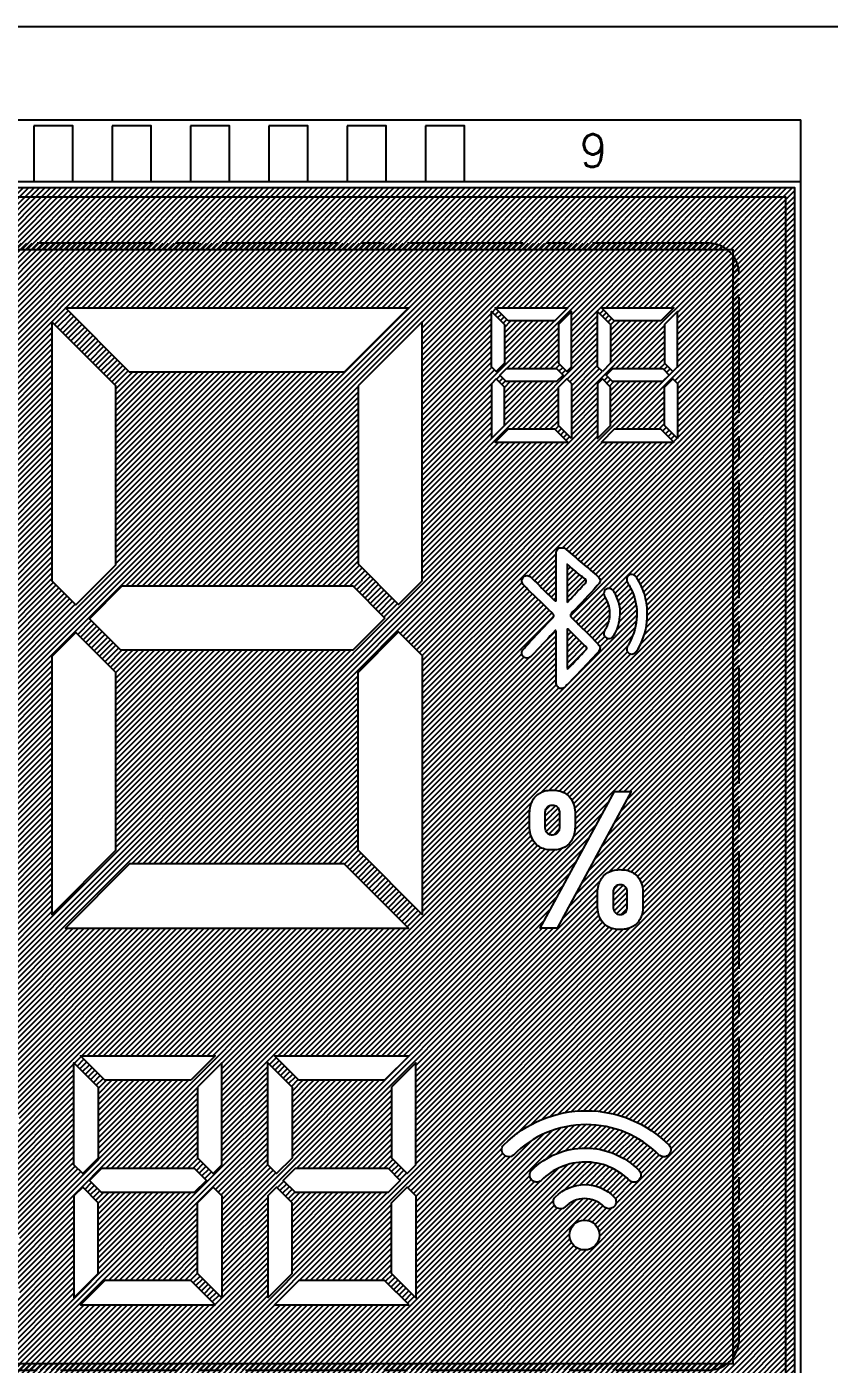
# Model space of a CAD drawing. Header units: millimetres. Extents: x -121 to 714, y -296 to 116.
# Drawn here: x 517.5 to 595.6, y -231.4 to -101.4 of the extents above; entities that cross this region are included whole.
import ezdxf
from ezdxf.enums import TextEntityAlignment as Align

# ---------------------------------------------------------------- set-up
doc = ezdxf.new("R2010")
doc.units = ezdxf.units.MM
doc.header["$LTSCALE"] = 3
doc.header["$MEASUREMENT"] = 0
doc.linetypes.add('CENTER', pattern=[2, 1.25, -0.25, 0.25, -0.25])
for name, color, linetype in [('POL', 1, 'Continuous'), ('PRINT', 6, 'Continuous'), ('VA', 5, 'Continuous')]:
    doc.layers.add(name, color=color, linetype=linetype)
doc.styles.add('ROMANS', font='ROMANS.shx')

msp = doc.modelspace()

# ---------------------------------------------------------------- hatches: boundary and pattern name
h = msp.add_hatch()
h.set_pattern_fill('ANSI31', color=256, scale=3, style=0)
h.set_pattern_definition([(44.99999999999999, (-1484.674264438016, 259.6914309375898), (-0.2651650429449553, 0.2651650429449554), [])])
edge = h.paths.add_edge_path(flags=0)
edge.add_arc((507.2662197458744, -97.67566629942667), 86.65745608517312, 316.455403534581, 317.8081971069898)
edge.add_arc((572.411342508713, -156.7264854519494), 1.268003494807548, 128.7133443138416, 137.881525717047, ccw=False)
edge.add_line((571.6183021795332, -155.7370816420021), (571.6986501433809, -155.6690570603132))
edge.add_line((571.698650143381, -155.6690570603132), (571.7379765026244, -155.6347518416125))
edge.add_line((571.7379765026244, -155.6347518416125), (571.7757871404322, -155.5999993633903))
edge.add_arc((571.3550469627835, -155.1308416738082), 0.6301834929462138, 311.8857250884219, 331.3475936102355)
edge.add_arc((571.6560780494278, -155.3044771124389), 0.2828719628844414, 332.9743015112558, 364.3136546941952)
edge.add_arc((571.6073757759013, -155.3216209913421), 0.3329967907791991, 6.625424226191722, 49.18432556471929)
edge.add_arc((571.0582988941969, -155.8850554072335), 1.119303725996891, 46.76370805973933, 58.40013251268256)
edge.add_arc((572.6520863782521, -153.2329612876021), 1.974940728427226, 230.3561939409418, 239.3337910848556, ccw=False)
edge.add_arc((526.630534976101, -207.1066214693067), 68.87974873875541, 49.46969666898811, 50.89191485204012)
edge.add_line((570.078868703356, -153.658870509709), (570.078868703356, -157.3756313421126))
edge = h.paths.add_edge_path(flags=16)
edge.add_arc((571.4414470119107, -158.5013090779323), 5.420274384007197, -5.419601573217278, 20.419753196357817, ccw=False)
edge.add_arc((570.9995544070757, -158.4499236657105), 5.865052460760615, 328.4963387614289, 354.4883798099919, ccw=False)
edge.add_arc((576.683982117519, -161.9606858245324), 0.8164093805862681, 146.8900841645882, 174.4058001021565)
edge.add_arc((576.3210501687463, -161.9201815641771), 0.4512844858829212, 175.031982178442, 242.0552884534121)
edge.add_arc((576.3549708810824, -161.9281864056564), 0.4613426380752055, 237.864144255427, 302.1073039453501)
edge.add_arc((576.119647727535, -161.5661939020019), 0.8930725881402511, 302.5519123596015, 330.1610931442196)
edge.add_arc((570.7531432477108, -158.244073470216), 7.204198219361388, 328.4785703781128, 333.9984318721046)
edge.add_arc((571.5718883876375, -158.6213238012266), 6.302971160817538, 333.81782076892, 361.1456707921137)
edge.add_arc((571.9307238880883, -158.3724122126794), 5.944146052009452, 358.8153998382796, 375.4591115102579)
edge.add_arc((571.3958408369963, -158.4737968535914), 6.486856760126145, 15.0629066352722, 33.16197744714158)
edge.add_arc((576.2335560290942, -155.3057723089389), 0.7041618151391373, 32.69228082842576, 49.66713852509118)
edge.add_arc((576.3500771256206, -155.1390788451063), 0.502038358379376, 47.49081840803452, 121.174074031354)
edge.add_arc((576.338442904223, -155.108966888546), 0.4702860097612478, 121.860359963687, 186.5595332372828)
edge.add_arc((576.6340906312848, -155.093008210767), 0.7660310002351489, 185.2191280128966, 206.632905861234)
edge.add_arc((662.5399417215983, -107.952241318141), 98.75564740498265, 208.7392803282289, 209.0958455154372)
edge.add_arc((570.6335994949904, -158.7756021710778), 6.27310672925225, 20.193266942628213, 26.522515885862674, ccw=False)
edge = h.paths.add_edge_path(flags=16)
edge.add_arc((571.2121179193982, -158.4318110223606), 3.000116886839657, 333.38412043513256, 358.6883498746567, ccw=False)
edge.add_arc((569.7532104549402, -157.7830258778978), 4.595673159832669, 330.43585039578045, 334.301345500584, ccw=False)
edge.add_arc((574.3700679909384, -160.4242344582707), 0.7235132375716344, 148.9004422421943, 176.0764503598967)
edge.add_arc((574.113655984585, -160.3985883348331), 0.4660167313744234, 177.065115302486, 244.5244837752997)
edge.add_arc((574.1433315528254, -160.4025466511586), 0.4760609261743463, 241.0932188874994, 313.3760819499989)
edge.add_arc((573.892484132693, -160.0870308943971), 0.8783475077854519, 311.1341675516132, 329.7577881184112)
edge.add_arc((571.3226967236542, -158.5203182676194), 3.887932862629419, 328.8853492423578, 353.4673069109464)
edge.add_arc((568.9385475314893, -158.2024319831812), 6.292925864687064, 353.0614363159501, 360.3370137798943)
edge.add_arc((572.6065802687372, -158.1912252992717), 2.624911142153479, 0.5633404551198403, 14.63453414364416)
edge.add_arc((570.9530036368947, -158.616844034208), 4.3323786793963, 14.55558082806912, 32.51431965661825)
edge.add_arc((574.0579358373361, -156.6329875128672), 0.6477911353309506, 32.16336578919062, 49.45253073143156)
edge.add_arc((574.1347492662717, -156.521549709001), 0.5133714356151604, 47.88144422760902, 117.5326580013239)
edge.add_arc((574.1051817283446, -156.4668054943259), 0.4511603481025702, 117.4166845785607, 185.5875788239329)
edge.add_arc((574.4099458389219, -156.4576725224056), 0.75564605368393, 184.0266005481265, 202.872473110358)
edge.add_arc((576.2450222384787, -155.6596791011382), 2.756687370470799, 203.3295045919333, 209.7122465392555)
edge.add_arc((571.1985254768281, -158.4561477282714), 3.013249442749737, -0.8430968552298168, 28.33425984634829, ccw=False)
edge = h.paths.add_edge_path(flags=0)
edge.add_line((570.0694495366929, -163.7781246738456), (570.1466020366719, -163.8215163405017))
edge.add_arc((129.1925566366817, 256.5989834627975), 609.2568151522578, 316.3655647655477, 316.6090522912098)
edge.add_arc((571.7061019108114, -161.7312400326327), 0.3082040987849221, 316.390311410965, 326.4824866629973)
edge.add_arc((571.8565519226374, -161.8213616834223), 0.1332437750165841, 323.0656409602272, 402.6890110313278)
edge.add_arc((571.2405446903415, -162.3313302893721), 0.9327879592364632, 40.05822493271796, 50.87554785436001)
edge.add_arc((417.4416996138898, -314.4256910373691), 217.2298825564503, 44.70729112601616, 45.28487676689281)
edge.add_arc((570.7323357288042, -159.6163733191071), 0.6323995627759111, 219.2629141285443, 224.4382109639278, ccw=False)
edge.add_line((570.2427003569612, -160.0166062633274), (570.2224934250006, -159.995089437161))
edge.add_arc((570.1249825658613, -160.0824526082922), 0.1309224630083706, 41.8582021473921, 115.0979683320489)
edge.add_line((570.0694495366929, -159.9638913414656), (570.0694495366929, -163.7781246738456))
edge = h.paths.add_edge_path(flags=16)
edge.add_arc((571.1950834937434, -158.9531089660221), 0.8804560884299402, 134.9153169180386, 147.1437185572365)
edge.add_arc((570.6591733489245, -158.6233574994762), 0.2517476473314327, 144.0134963617228, 212.4977819564355)
edge.add_arc((571.1289865715462, -158.3317297115188), 0.8047017183760204, 212.0383385056948, 227.9832482009332)
edge.add_arc((505.1296466660535, -226.6922452983966), 94.21721531272476, 44.972066196963226, 45.98990745815428, ccw=False)
edge.add_line((571.7837510987631, -160.1031018622645), (572.3754503824684, -160.6950260418039))
edge.add_line((572.3754503824684, -160.6950260418039), (572.9667428692989, -161.2873371744682))
edge.add_arc((571.9238865457883, -162.3935172083523), 1.520257734349646, 31.71180296236821, 46.6877945431803, ccw=False)
edge.add_arc((572.8810415888197, -161.8010900437922), 0.394596634092007, -21.532056026312773, 31.58781795823768, ccw=False)
edge.add_arc((572.3477196791791, -161.5468643882632), 0.9848487411755814, 316.56827377479317, 336.0969449123968, ccw=False)
edge.add_arc((570.915929013272, -160.3451448251197), 2.852962449327211, 316.2282208318278, 318.81129844289075, ccw=False)
edge.add_line((572.9760562026306, -162.3187888408775), (571.5275285988273, -163.8396799863303))
edge.add_line((571.5275285988273, -163.8396799863303), (570.0797153700216, -165.3612855067831))
edge.add_line((570.0797153700216, -165.361285506783), (570.0294472238759, -165.4136928505199))
edge.add_arc((568.7396096899429, -164.2438853036656), 1.741301398557806, 301.0949907120492, 317.793801575704, ccw=False)
edge.add_line((569.6389195368006, -165.7349830066898), (569.3652345368674, -165.7349830066898))
edge.add_arc((569.6415523230646, -165.1824548764941), 0.6177692559738341, 194.5700501920207, 243.4304924017752, ccw=False)
edge.add_arc((570.1360354190001, -165.051513589616), 1.129292634250936, 178.1900435057955, 194.6885914365373, ccw=False)
edge.add_arc((-119.972362673931, -162.6283699155549), 688.983805445616, 359.8014575266454, 360.1798871659386)
edge.add_line((569.0080470369576, -160.4652238413406), (569.009228980316, -160.4196574237087))
edge.add_line((569.009228980316, -160.4196574237087), (569.0117677400809, -160.3733059377176))
edge.add_arc((568.5105606980924, -160.3040287025739), 0.5059721674638539, 352.1303953133803, 387.9379635893594)
edge.add_arc((-2029.633982398269, 2276.263451361918), 3562.07579432475, 316.7974078756872, 316.84584011751383, ccw=False)
edge.add_arc((564.3267321556104, -160.0819013929345), 3.370931825059827, 310.40571505223926, 319.6885989667809, ccw=False)
edge.add_arc((566.0041616805706, -161.9886033006042), 0.8327555125907737, 298.4075958029428, 307.55596547006576, ccw=False)
edge.add_arc((566.1665995368462, -162.3427020661004), 0.4447533485959823, 234.8659106384919, 301.70494520249207, ccw=False)
edge.add_arc((566.2677603338855, -162.2033911919959), 0.6169053451998423, 221.7095566059277, 234.6283540643876, ccw=False)
edge.add_arc((566.3157937219671, -162.1514240608178), 0.6873741504682127, 212.9689483619754, 222.2793469033886, ccw=False)
edge.add_arc((566.1025552189542, -162.2784487649052), 0.4394515982466947, 146.5298064199339, 214.2039679788644, ccw=False)
edge.add_arc((566.413517558578, -162.4366977371469), 0.7871139635608684, 137.7447130731371, 149.4055570972934, ccw=False)
edge.add_arc((595.070784084884, -188.0762393452864), 39.23998509001305, 136.5242349010838, 138.1723759372733, ccw=False)
edge.add_arc((673.0872849604132, -258.9576323974447), 144.6410356148101, 136.2203907331097, 137.4127347979415, ccw=False)
edge.add_arc((568.1717930421951, -158.3993138156716), 0.6836986082553271, 315.0326292529438, 327.3137039434662)
edge.add_arc((568.5915285739707, -158.6560889233159), 0.1920544393740933, 324.1613284852868, 393.4819664704494)
edge.add_arc((568.2073997366429, -158.9000714425556), 0.6470944376586258, 32.73657636024634, 48.08920525383537)
edge.add_arc((719.5257002280177, -2.039779804834438), 217.3037298489706, 225.1491571436494, 226.0241119103367, ccw=False)
edge.add_arc((570.2163841262427, -151.8068923677906), 5.829047981530168, 221.661977890319, 227.3793044437658, ccw=False)
edge.add_arc((566.5022948130884, -155.1173309980428), 0.8537752771592291, 202.2638560437041, 221.3749805466749, ccw=False)
edge.add_arc((566.1386489748306, -155.2595213554661), 0.4634089098863873, 145.5950847793229, 203.0286492831216, ccw=False)
edge.add_arc((566.2674102751603, -155.3444650030528), 0.6176475015330437, 132.7595156011812, 145.8428565410007, ccw=False)
edge.add_arc((566.1606663636665, -155.1981162345921), 0.4382287742167784, 71.00701992780853, 135.5044998744598, ccw=False)
edge.add_arc((566.0439256700679, -155.5156194684407), 0.7764722033478948, 43.821714487937015, 70.48657355362292, ccw=False)
edge.add_arc((199.0569060405455, -532.2188129892278), 526.689304803792, 45.433054388613186, 45.74567603052532, ccw=False)
edge.add_arc((576.3518794369365, -149.0483339005275), 11.05738362382071, 225.9006724427542, 227.8461002212198)
edge.add_arc((568.7610310318416, -157.0515699856614), 0.2579992608712618, 311.2082484483334, 367.8716112388009)
edge.add_arc((575.472550355028, -156.4892739114684), 6.477421813334964, 183.4677528568046, 184.6663795895363, ccw=False)
edge.add_arc((59.71245144023987, -154.8370633057311), 509.2986389718552, 359.7700496585616, 360.2358089553019)
edge.add_arc((570.3563170918492, -152.7226341802674), 1.349664719787878, 170.1285119145313, 180.7787536905643, ccw=False)
edge.add_arc((569.7030703729326, -152.5999212874161), 0.6851095817442746, 126.37434433154189, 170.8731940530746, ccw=False)
edge.add_line((569.2967603702198, -152.0482988434445), (569.7758678700993, -152.0482988434445))
edge.add_arc((-287.6593414978009, -1166.418747618233), 1328.210279139316, 49.614378370701274, 49.79256293572399, ccw=False)
edge.add_arc((572.0427723706591, -155.838580030307), 1.425637111057391, 34.14339889816239, 51.70193695097743, ccw=False)
edge.add_arc((572.9183169962607, -155.2381891301573), 0.3640677365160565, -21.59259997581762, 33.279161594859715, ccw=False)
edge.add_arc((572.3905679953034, -155.0158122153103), 0.9367013093262613, 318.0970669638214, 337.63927032269686, ccw=False)
edge.add_arc((571.1111959729096, -154.0019113460706), 2.568004795060539, 317.43355688792735, 320.32501041928896, ccw=False)
edge.add_arc((482.6345065676769, -73.43883227017727), 122.2280595205833, 316.01040204910424, 317.67516444515763, ccw=False)
h.paths.add_polyline_path([(579.1933113569983, -130.0127613342011), (574.6645602738085, -130.0127613342011), (573.4045602738086, -128.7527613342011), (580.4533113569983, -128.7527613342011)], flags=16)
h.paths.add_polyline_path([(580.3571923563738, -134.9163477107603), (580.813935815403, -134.459604251731), (580.813935815403, -129.1133857926062), (579.5539358154033, -130.3733857926061), (579.5539358154033, -134.1130911697895)], flags=16)
h.paths.add_polyline_path([(579.3673570630046, -134.647761334201), (579.9965678979688, -135.2769721691654), (579.3657787329334, -135.907761334201), (574.4828328221854, -135.907761334201), (573.8666492789239, -135.2915777909395), (574.5104657356624, -134.647761334201)], flags=16)
h.paths.add_polyline_path([(573.5060248205186, -134.9309533325345), (573.0439358154033, -134.4688643274191), (573.0439358154033, -129.1133857926062), (574.3039358154033, -130.3733857926061), (574.3039358154033, -134.1330423376498)], flags=16)
h.paths.add_polyline_path([(570.0371923563739, -134.9163477107603), (570.4939358154033, -134.459604251731), (570.4939358154033, -129.1133857926062), (569.2339358154034, -130.3733857926061), (569.2339358154034, -134.1130911697895)], flags=16)
edge = h.paths.add_edge_path(flags=16)
edge.add_arc((575.189566842856, -187.0222890973974), 0.7307600388638189, 319.5678580820855, 354.8326653049923)
edge.add_arc((574.6104420373767, -186.9147033260276), 1.318368242539657, 352.4421371671035, 360.328136014049)
edge.add_line((575.9287886592992, -186.9071530013965), (575.9287886592992, -185.5645513350652))
edge.add_arc((574.9692845425861, -185.5381041151743), 0.9598685354931642, 358.4211318340416, 384.5593572604731)
edge.add_arc((575.2829636478236, -185.4156101849791), 0.6239430257139245, 26.30107978691587, 42.11526624607705)
edge.add_arc((575.3030901484344, -185.4022216861833), 0.6000451866434147, 42.45574851718957, 81.21942553590533)
edge.add_arc((575.2489077225482, -185.6461416666891), 0.8495340964562228, 80.11915831560904, 90.36351735555934)
edge.add_arc((575.2083235116334, -185.4486402874586), 0.6529647823743807, 86.91030301216965, 136.2587720444585)
edge.add_arc((575.2880204541168, -185.4625081797287), 0.7215415503146845, 139.8410738200221, 174.7665138604595)
edge.add_arc((575.8431861000977, -185.5656257492021), 1.28485333880867, 172.4448677514727, 180.3202072902185)
edge.add_line((574.5583528263091, -185.5728063350637), (574.5583528263091, -186.9071530013966))
edge.add_arc((575.5469917113282, -186.949420295743), 0.9895419996863113, 177.5519234274748, 208.3332732025743)
edge.add_arc((575.173351728384, -187.1166355211069), 0.582084287432783, 211.30195233316, 221.3780108023398)
edge.add_arc((575.1716729703176, -187.1099115713911), 0.5853016630731717, 221.980552378535, 261.8402813494105)
edge.add_arc((575.2375060927484, -186.8148587761327), 0.887017097476041, 260.3357903487549, 270.3883235044336)
edge.add_arc((575.2737067650589, -187.0593340429144), 0.6432302825490647, 267.3099300865762, 317.2181989333149)
edge = h.paths.add_edge_path(flags=16)
edge.add_arc((575.1173181563731, -187.1563157979928), 2.046291293106544, 193.4844346475149, 222.4724539063137, ccw=False)
edge.add_arc((576.2813125310199, -186.8523293443661), 3.2491721235637, 179.3617606249421, 193.9109151311013, ccw=False)
edge.add_line((573.0323419933575, -186.8161363347526), (573.0323419933575, -185.674088835038))
edge.add_arc((576.5452329133891, -185.6573220214377), 3.512930933291876, 169.7267761325961, 180.2734671762282, ccw=False)
edge.add_arc((575.1949352096253, -185.3793721679601), 2.134960407934094, 138.0152805506902, 170.6038028584836, ccw=False)
edge.add_arc((574.9558895469554, -185.2200029756256), 1.851128954080467, 103.72094199000747, 136.7324514148568, ccw=False)
edge.add_arc((575.247578333293, -186.4501784380137), 3.115396269410073, 78.69015242692421, 103.56600380276609, ccw=False)
edge.add_arc((575.5040025873245, -185.2607173950259), 1.898831824151648, 43.60074404307392, 79.23854622140448, ccw=False)
edge.add_arc((575.3689578806834, -185.3293782102985), 2.044437577595902, 13.206181170238096, 42.38410308925393, ccw=False)
edge.add_arc((574.1152683796195, -185.6537937770188), 3.339216619442639, -0.6496910084662204, 13.7110475251489, ccw=False)
edge.add_line((577.4542703255843, -185.6916571683669), (577.4542703255843, -186.8161363347525))
edge.add_arc((573.9212032565679, -186.8335197977705), 3.533109833978589, -10.27518867981621, 0.28190549674701515, ccw=False)
edge.add_arc((575.3214064358212, -187.1225242373764), 2.10409570592003, 317.5686051107839, 350.6672137690562, ccw=False)
edge.add_arc((575.5161696278994, -187.2452550672374), 1.877980163596012, 283.83342838740964, 316.32305211897017, ccw=False)
edge.add_arc((575.2381769730382, -186.0681548846223), 3.087428012678681, 258.6105673571336, 283.61973138463725, ccw=False)
edge.add_arc((574.9857350824539, -187.226255210272), 1.902374726335299, 223.5947876574384, 259.1759841607735, ccw=False)
h.paths.add_polyline_path([(563.9839358154034, -134.1330423376498), (563.1860248205189, -134.9309533325345), (562.7239358154031, -134.4688643274191), (562.7239358154031, -129.1133857926062), (563.9839358154034, -130.3733857926061)], flags=16)
h.paths.add_polyline_path([(569.0473570630045, -134.647761334201), (569.6765678979691, -135.2769721691654), (569.0457787329335, -135.907761334201), (564.1628328221852, -135.907761334201), (563.5466492789237, -135.2915777909395), (564.1904657356624, -134.647761334201)], flags=16)
h.paths.add_polyline_path([(564.3445602738084, -130.0127613342011), (563.0845602738084, -128.7527613342011), (570.1333113569983, -128.7527613342011), (568.8733113569981, -130.0127613342011)], flags=16)
h.paths.add_polyline_path([(580.813935815403, -141.4421368757959), (579.5539358154033, -140.182136875796), (579.5539358154033, -136.4408531685413), (580.3571923563738, -135.6375966275706), (580.813935815403, -136.0943400865999)], flags=16)
h.paths.add_polyline_path([(573.5060248205186, -135.6522022493448), (573.0439358154033, -136.1142912544601), (573.0439358154033, -141.4421368757959), (574.3039358154033, -140.182136875796), (574.3039358154033, -136.4501132442292)], flags=16)
h.paths.add_polyline_path([(570.4939358154033, -141.4421368757959), (569.2339358154034, -140.182136875796), (569.2339358154034, -136.4408531685413), (570.0371923563739, -135.6375966275706), (570.4939358154033, -136.0943400865999)], flags=16)
h.paths.add_polyline_path([(574.6645602738085, -140.542761334201), (573.4045602738086, -141.802761334201), (580.4533113569983, -141.802761334201), (579.1933113569983, -140.542761334201)], flags=16)
h.paths.add_polyline_path([(562.7239358154031, -141.4421368757959), (563.9839358154034, -140.182136875796), (563.9839358154034, -136.4501132442292), (563.1860248205185, -135.6522022493448), (562.7239358154031, -136.1142912544601)], flags=16)
h.paths.add_polyline_path([(564.3445602738084, -140.542761334201), (563.0845602738084, -141.802761334201), (570.1333113569983, -141.802761334201), (568.8733113569981, -140.542761334201)], flags=16)
h.paths.add_polyline_path([(543.3305561662407, -204.4635156315564), (543.3305561662407, -211.3606360498216), (541.8176467779272, -212.8735454381351), (540.9605561662408, -212.0164548264488), (540.9605561662408, -202.0935156315566)], flags=16)
h.paths.add_polyline_path([(533.4835010311167, -203.805906325053), (525.1387196441237, -203.805906325053), (522.7687196441236, -201.4359063250531), (535.853501031117, -201.4359063250531)], flags=16)
h.paths.add_polyline_path([(524.4811103376203, -204.4635156315564), (524.4811103376203, -211.3606360498216), (522.9682009493067, -212.8735454381351), (522.1111103376204, -212.0164548264488), (522.1111103376204, -202.0935156315566)], flags=16)
h.paths.add_polyline_path([(534.1411103376204, -204.4635156315564), (534.1411103376204, -211.3454747931549), (535.6643392293688, -212.8687036849033), (536.5111103376203, -212.0219325766518), (536.5111103376203, -202.0935156315566)], flags=16)
h.paths.add_polyline_path([(540.9605561662408, -224.9582970185495), (543.3305561662407, -222.5882970185495), (543.3305561662407, -215.7016734394558), (541.8176467779272, -214.1887640511422), (540.9605561662408, -215.0458546628286)], flags=16)
h.paths.add_polyline_path([(534.1411103376204, -222.5882970185495), (534.1411103376204, -215.7071511896588), (535.6643392293688, -214.1839222979104), (536.5111103376203, -215.0306934061618), (536.5111103376203, -224.9582970185495)], flags=16)
h.paths.add_polyline_path([(535.0067299228654, -213.5263129914068), (533.8221365892191, -214.710906325053), (524.8055618362246, -214.710906325053), (523.6258102558104, -213.5311547446386), (524.8160586753959, -212.3409063250531), (533.8213232565115, -212.3409063250531)], flags=16)
h.paths.add_polyline_path([(522.1111103376204, -224.9582970185495), (524.4811103376203, -222.5882970185495), (524.4811103376203, -215.7016734394558), (522.9682009493067, -214.1887640511422), (522.1111103376204, -215.0458546628286)], flags=16)
h.paths.add_polyline_path([(533.4835010311167, -223.2459063250531), (525.1387196441237, -223.2459063250531), (522.7687196441236, -225.6159063250529), (535.853501031117, -225.6159063250529)], flags=16)
h.paths.add_polyline_path([(548.4101260190123, -134.992761334201), (527.5329896518974, -134.992761334201), (521.2929896518976, -128.7527613342011), (554.6501260190125, -128.7527613342011)], flags=16)
h.paths.add_polyline_path([(482.9372571630465, -134.992761334201), (476.6972571630463, -128.7527613342011), (510.0543935301612, -128.7527613342011), (503.8143935301614, -134.992761334201)], flags=16)
h.paths.add_polyline_path([(549.746557835455, -136.3291931506435), (549.746557835455, -153.6128793791104), (553.688887564969, -157.5552091086247), (555.986557835455, -155.2575388381388), (555.986557835455, -130.0891931506435)], flags=16)
edge = h.paths.add_edge_path(flags=16)
edge.add_arc((568.5839939161474, -177.64842838713), 2.129238785992962, 137.9582591125576, 170.6170213732431, ccw=False)
edge.add_arc((568.3522948005948, -177.491067106548), 1.852181332188155, 103.78230806316299, 136.7734904440495, ccw=False)
edge.add_arc((568.6419309335472, -178.7084145025758), 3.103492017907644, 78.64263024662068, 103.62139320863957, ccw=False)
edge.add_arc((568.89682035739, -177.5313469937428), 1.899365287764773, 43.55712674949979, 79.18865992456938, ccw=False)
edge.add_arc((568.7660871311614, -177.6002367157262), 2.041971394353111, 13.210327528033304, 42.430152446046975, ccw=False)
edge.add_arc((567.5114507631906, -177.9250457066435), 3.33776498074161, -0.6509562024136812, 13.716665566672816, ccw=False)
edge.add_line((570.8490003272364, -177.9629663369656), (570.8490003272364, -179.0863871700186))
edge.add_arc((567.3167977960952, -179.1037878389386), 3.532245391288483, -10.27792618569299, 0.2822535842964271, ccw=False)
edge.add_arc((568.7130595257706, -179.3917958531709), 2.107279525115533, 317.57657723782603, 350.6536576094676, ccw=False)
edge.add_arc((568.9147373789936, -179.5221616459459), 1.870883530532425, 283.7609599115016, 316.35701791028583, ccw=False)
edge.add_arc((568.633153891504, -178.3294202228548), 3.096386804213119, 258.6296164756522, 283.571878598108, ccw=False)
edge.add_arc((568.3792650200244, -179.49903411123), 1.899762626443658, 223.5645255503615, 259.182018150715, ccw=False)
edge.add_arc((568.5028467076784, -179.4309513925275), 2.036545717274975, 193.4323306316619, 222.5562628532512, ccw=False)
edge.add_arc((569.6826593754442, -179.1227092353397), 3.255789993854476, 179.3607867149692, 193.8853724251089, ccw=False)
edge.add_line((566.4270719950082, -179.0863871700185), (566.4270719950082, -177.9443396703042))
edge.add_arc((569.9420067947281, -177.927396803951), 3.514975633912874, 169.7394465274041, 180.276177872957, ccw=False)
h.paths.add_polyline_path([(574.6772036596126, -175.7335871708563), (576.3122228258701, -175.7335871708563), (569.0946011610081, -189.0175755008688), (567.4594761614167, -189.0175755008688)], flags=16)
edge = h.paths.add_edge_path(flags=16)
edge.add_arc((568.60231753896, -177.7162390872713), 0.6503278426426975, 86.87951546690539, 136.4756097659866, ccw=False)
edge.add_arc((568.643225961172, -177.9175358200937), 0.8506781435861843, 80.11969139435598, 90.37093612435558, ccw=False)
edge.add_arc((568.6981376243748, -177.6699970163279), 0.597501464687579, 42.23376914829498, 81.23421401770031, ccw=False)
edge.add_arc((568.6739679117616, -177.6882707512589), 0.6276856227641445, 26.298325665861, 41.9858661395416, ccw=False)
edge.add_arc((568.3654732434131, -177.8083280658386), 0.9578821685835128, -1.5837518254240877, 24.560688399844594, ccw=False)
edge.add_line((569.3229894942838, -177.8348021703315), (569.3229894942838, -179.1772980033295))
edge.add_arc((568.0017312102295, -179.1847987498134), 1.321279574647268, -7.546681149610606, 0.32526305054392424, ccw=False)
edge.add_arc((568.5754937368874, -179.2910182740679), 0.739143476328443, 319.85818981287775, 354.77518365008274, ccw=False)
edge.add_arc((568.6669128090994, -179.3269952161454), 0.646828618034205, 267.41311708965674, 317.07272054958645, ccw=False)
edge.add_arc((568.631663489542, -179.088882641272), 0.8843027598479547, 260.3086956996011, 270.39232998321177, ccw=False)
edge.add_arc((568.5659128637146, -179.3832419417687), 0.5832754592545344, 221.7531109522978, 261.80786531167365, ccw=False)
edge.add_arc((568.568896019038, -179.3855660627135), 0.5839651240304894, 211.3516984659759, 221.3880818781971, ccw=False)
edge.add_arc((568.9391400736156, -179.2202164298875), 0.9875194885758767, 177.5090927137496, 208.3665384854806, ccw=False)
edge.add_line((567.9525536612932, -179.1772980033295), (567.9525536612932, -177.8441155036621))
edge.add_arc((569.2408561112607, -177.8367243407724), 1.288323651836237, 172.4546798166023, 180.3287099183179, ccw=False)
edge.add_arc((568.6811240236234, -177.733308796412), 0.7204433495295267, 139.809273843308, 174.7633387177087, ccw=False)
h.paths.add_polyline_path([(519.956557835455, -130.0891931506435), (519.956557835455, -155.275699371247), (522.2981174227066, -157.617258958499), (526.1965578354548, -153.7188185457508), (526.1965578354548, -136.3291931506435)], flags=16)
h.paths.add_polyline_path([(552.3524557485266, -158.8916409250671), (549.2363353393926, -162.0077613342009), (526.688619798409, -162.0077613342009), (523.6345492391492, -158.9536907749414), (526.8204786798897, -155.7677613342009), (549.2285761576604, -155.7677613342009)], flags=16)
h.paths.add_polyline_path([(549.746557835455, -181.4463295177584), (549.746557835455, -164.1704024710239), (553.688887564969, -160.2280727415098), (555.986557835455, -162.5257430119956), (555.986557835455, -187.6863295177584)], flags=16)
h.paths.add_polyline_path([(505.1508253466041, -153.6128793791104), (509.0931550761179, -157.5552091086247), (511.3908253466038, -155.2575388381388), (511.3908253466038, -130.0891931506435), (505.1508253466041, -136.3291931506435)], flags=16)
h.paths.add_polyline_path([(460.5550928577529, -153.6128793791104), (464.497422587267, -157.5552091086247), (466.7950928577529, -155.2575388381388), (466.7950928577529, -130.0891931506435), (460.5550928577529, -136.3291931506435)], flags=16)
h.paths.add_polyline_path([(475.3608253466039, -155.275699371247), (477.7023849338559, -157.617258958499), (481.6008253466039, -153.7188185457508), (481.6008253466039, -136.3291931506435), (475.3608253466039, -130.0891931506435)], flags=16)
h.paths.add_polyline_path([(482.0928873095577, -162.0077613342009), (479.0388167502983, -158.9536907749414), (482.2247461910388, -155.7677613342009), (504.6328436688095, -155.7677613342009), (507.7567232596757, -158.8916409250671), (504.6406028505417, -162.0077613342009)], flags=16)
h.paths.add_polyline_path([(548.4101260190123, -182.782761334201), (527.5329896518974, -182.782761334201), (521.2929896518976, -189.0227613342009), (554.6501260190125, -189.0227613342009)], flags=16)
h.paths.add_polyline_path([(519.956557835455, -162.6316821786359), (519.956557835455, -187.6863295177584), (526.1965578354548, -181.4463295177584), (526.1965578354548, -164.1885630041321), (522.2981174227066, -160.290122591384)], flags=16)
h.paths.add_polyline_path([(511.3908253466038, -187.6863295177584), (505.1508253466041, -181.4463295177584), (505.1508253466041, -164.1704024710239), (509.0931550761179, -160.2280727415098), (511.3908253466038, -162.5257430119956)], flags=16)
h.paths.add_polyline_path([(482.9372571630465, -182.782761334201), (476.6972571630463, -189.0227613342009), (510.0543935301612, -189.0227613342009), (503.8143935301614, -182.782761334201)], flags=16)
h.paths.add_polyline_path([(466.7950928577529, -187.6863295177584), (460.5550928577529, -181.4463295177584), (460.5550928577529, -164.1704024710239), (464.497422587267, -160.2280727415098), (466.7950928577529, -162.5257430119956)], flags=16)
h.paths.add_polyline_path([(475.3608253466039, -187.6863295177584), (481.6008253466039, -181.4463295177584), (481.6008253466039, -164.1885630041321), (477.7023849338559, -160.290122591384), (475.3608253466039, -162.6316821786359)], flags=16)
h.paths.add_polyline_path([(554.7029468597375, -201.4359063250531), (552.3329468597376, -203.805906325053), (543.9881654727446, -203.805906325053), (541.6181654727443, -201.4359063250531)], flags=16)
h.paths.add_polyline_path([(552.9905561662408, -215.7071511896588), (554.5137850579893, -214.1839222979104), (555.3605561662412, -215.0306934061618), (555.3605561662412, -224.9582970185495), (552.9905561662408, -222.5882970185495)], flags=16)
h.paths.add_polyline_path([(552.670769085132, -212.3409063250531), (553.856175751486, -213.5263129914068), (552.6715824178395, -214.710906325053), (543.6550076648455, -214.710906325053), (542.4752560844308, -213.5311547446386), (543.6655045040163, -212.3409063250531)], flags=16)
h.paths.add_polyline_path([(554.7029468597375, -225.6159063250529), (552.3329468597376, -223.2459063250531), (543.9881654727446, -223.2459063250531), (541.6181654727443, -225.6159063250529)], flags=16)
h.paths.add_polyline_path([(552.9905561662408, -204.4635156315564), (552.9905561662408, -211.3454747931549), (554.5137850579893, -212.8687036849033), (555.3605561662412, -212.0219325766518), (555.3605561662412, -202.0935156315566)], flags=16)
h.paths.add_polyline_path([(506.2065997879358, -203.805906325053), (497.8618184009429, -203.805906325053), (495.4918184009425, -201.4359063250531), (508.5765997879357, -201.4359063250531)], flags=16)
h.paths.add_polyline_path([(506.8642090944395, -215.7071511896588), (508.3874379861877, -214.1839222979104), (509.2342090944394, -215.0306934061618), (509.2342090944394, -224.9582970185495), (506.8642090944395, -222.5882970185495)], flags=16)
h.paths.add_polyline_path([(507.7298286796843, -213.5263129914068), (506.5452353460378, -214.710906325053), (497.5286605930437, -214.710906325053), (496.3489090126293, -213.5311547446386), (497.5391574322148, -212.3409063250531), (506.5444220133302, -212.3409063250531)], flags=16)
h.paths.add_polyline_path([(494.8342090944391, -224.9582970185495), (497.2042090944392, -222.5882970185495), (497.2042090944392, -215.7016734394558), (495.6912997061258, -214.1887640511422), (494.8342090944391, -215.0458546628286)], flags=16)
h.paths.add_polyline_path([(506.2065997879358, -223.2459063250531), (497.8618184009429, -223.2459063250531), (495.4918184009425, -225.6159063250529), (508.5765997879357, -225.6159063250529)], flags=16)
h.paths.add_polyline_path([(497.2042090944392, -204.4635156315564), (497.2042090944392, -211.3606360498216), (495.6912997061258, -212.8735454381351), (494.8342090944391, -212.0164548264488), (494.8342090944391, -202.0935156315566)], flags=16)
h.paths.add_polyline_path([(506.8642090944395, -204.4635156315564), (506.8642090944395, -211.3454747931549), (508.3874379861877, -212.8687036849033), (509.2342090944394, -212.0219325766518), (509.2342090944394, -202.0935156315566)], flags=16)
h.paths.add_polyline_path([(487.3581593759807, -203.805906325053), (479.0133779889877, -203.805906325053), (476.6433779889878, -201.4359063250531), (489.7281593759808, -201.4359063250531)], flags=16)
h.paths.add_polyline_path([(490.3857686824845, -224.9582970185495), (488.0157686824841, -222.5882970185495), (488.0157686824841, -215.7071511896588), (489.5389975742328, -214.1839222979104), (490.3857686824845, -215.0306934061618)], flags=16)
h.paths.add_polyline_path([(488.8813882677291, -213.5263129914068), (487.6967949340828, -214.710906325053), (478.6802201810883, -214.710906325053), (477.5004686006741, -213.5311547446386), (478.6907170202599, -212.3409063250531), (487.6959816013755, -212.3409063250531)], flags=16)
h.paths.add_polyline_path([(475.9857686824844, -224.9582970185495), (478.3557686824843, -222.5882970185495), (478.3557686824843, -215.7016734394558), (476.8428592941705, -214.1887640511422), (475.9857686824844, -215.0458546628286)], flags=16)
h.paths.add_polyline_path([(487.3581593759807, -223.2459063250531), (479.0133779889877, -223.2459063250531), (476.6433779889878, -225.6159063250529), (489.7281593759808, -225.6159063250529)], flags=16)
h.paths.add_polyline_path([(478.3557686824843, -204.4635156315564), (478.3557686824843, -211.3606360498216), (476.8428592941705, -212.8735454381351), (475.9857686824844, -212.0164548264488), (475.9857686824844, -202.0935156315566)], flags=16)
h.paths.add_polyline_path([(490.3857686824845, -202.0935156315566), (488.0157686824841, -204.4635156315564), (488.0157686824841, -211.3454747931549), (489.5389975742328, -212.8687036849033), (490.3857686824845, -212.0219325766518)], flags=16)
edge = h.paths.add_edge_path(flags=16)
edge.add_arc((571.938717604582, -218.0914877633993), 11.33484539930477, 44.76529308123878, 135.0097306975319, ccw=False)
edge.add_arc((579.4780161230442, -210.557662838335), 0.6777801573244038, -134.9826926185064, 41.39970828129083, ccw=False)
edge.add_arc((571.9398646008531, -218.0998052315857), 9.985598306483102, 45.01501727612334, 135.2284257738287)
edge.add_arc((564.4026601729047, -210.5574866196812), 0.6787047877362884, 135.0397625333755, 311.33145343239784, ccw=False)
edge = h.paths.add_edge_path(flags=16)
edge.add_arc((571.8422221209494, -217.756642282277), 7.370462051115553, 44.69043538409062, 134.9795511999409, ccw=False)
edge.add_arc((576.5728804714538, -213.0223451160394), 0.6789451525356885, -135.05999555866782, 41.419993215795785, ccw=False)
edge.add_arc((571.8425389160029, -217.7631177146814), 6.018149696692815, 45.07699036683268, 135.3324818037805)
edge.add_arc((567.1136216162861, -213.02250386604), 0.6792959382603436, 135.1084169428904, 311.3543703175994, ccw=False)
edge = h.paths.add_edge_path(flags=16)
edge.add_arc((571.7883345806765, -217.970187347349), 4.0251348231536, 44.357065672325405, 134.9860742274065, ccw=False)
edge.add_arc((574.1586104720575, -215.6046139435466), 0.6774236567911743, -134.78410325074088, 41.458859632430915, ccw=False)
edge.add_arc((571.7921525580869, -217.974989584141), 2.672028289102289, 45.00466704445838, 135.9060848399733)
edge.add_arc((569.4241086394336, -215.6043609487281), 0.6804826366653538, 135.0129146476768, 311.2857669730972, ccw=False)
edge = h.paths.add_edge_path(flags=16)
edge.add_arc((571.7687182557963, -218.8424544147773), 1.4519972271085, 0, 360)
edge = h.paths.add_edge_path(flags=16)
edge.add_arc((515.6737621215741, -224.4369583454888), 1.179224098734355, 0, 360)
edge = h.paths.add_edge_path(flags=16)
edge.add_arc((515.6737868041657, -219.3137536267855), 1.179224098734355, 0, 360)
edge = h.paths.add_edge_path(flags=16)
edge.add_arc((515.6735903248023, -207.7109035198293), 1.179224098734355, 0, 360)
edge = h.paths.add_edge_path()
edge.add_line((448.7980616532586, -231.9645780431692), (583.7980616532586, -231.9645780431692))
edge.add_arc((583.7980616532593, -228.9645780431697), 2.999999999999488, 269.999999999987, 360.0000000000098)
edge.add_line((586.7980616532586, -228.9645780431692), (586.7980616532586, -125.4645780431692))
edge.add_arc((583.7980616532593, -125.4645780431688), 2.999999999999318, 359.9999999999902, 450.000000000013)
edge.add_line((583.7980616532586, -122.4645780431692), (448.7980616532586, -122.4645780431692))
edge.add_arc((448.7980616532579, -125.4645780431688), 2.999999999999488, 89.99999999998697, 180.0000000000098)
edge.add_line((445.7980616532586, -125.4645780431692), (445.7980616532586, -228.9645780431692))
edge.add_arc((448.7980616532579, -228.9645780431697), 2.999999999999318, 179.9999999999902, 270.000000000013)
at = {"layer": 'PRINT'}
h = msp.add_hatch(dxfattribs=at)
h.set_pattern_fill('ANSI31', color=256, scale=3, style=0)
h.set_pattern_definition([(45, (0, 0), (-0.2651650429449553, 0.2651650429449554), [])])
h.paths.add_polyline_path([(440.3980616532588, -237.3645780431693), (440.3980616532588, -117.0645780431691), (592.1980616532585, -117.0645780431691), (592.1980616532585, -237.3645780431693)])
h.paths.add_polyline_path([(446.3980616532588, -231.3645780431693), (446.3980616532588, -123.0645780431691), (586.1980616532585, -123.0645780431691), (586.1980616532585, -231.3645780431693)], flags=16)

# ---------------------------------------------------------------- linework, layer by layer
for p, q in [((439.7980616532586, -110.4645780431692), (592.7980616532586, -110.4645780431692)), ((592.7980616532586, -243.9645780431692), (592.7980616532586, -110.4645780431692)), ((439.7980616532586, -116.4645780431692), (592.7980616532586, -116.4645780431692))]:
    msp.add_line(p, q)
for points in [[(713.572107917812, -296.4283918290192), (713.572107917812, -101.4283918290192), (428.572107917812, -101.4283918290192), (428.572107917812, -296.4283918290192)], [(518.2030616532586, -111.0645780431691), (518.2030616532586, -116.4645780431692), (522.0130616532585, -116.4645780431692), (522.0130616532585, -111.0645780431691)], [(525.8230616532585, -111.0645780431691), (525.8230616532585, -116.4645780431692), (529.6330616532584, -116.4645780431692), (529.6330616532584, -111.0645780431691)], [(533.4430616532586, -111.0645780431691), (533.4430616532586, -116.4645780431692), (537.2530616532586, -116.4645780431692), (537.2530616532586, -111.0645780431691)], [(541.0630616532585, -111.0645780431691), (541.0630616532585, -116.4645780431692), (544.8730616532584, -116.4645780431692), (544.8730616532584, -111.0645780431691)], [(548.6830616532584, -111.0645780431691), (548.6830616532584, -116.4645780431692), (552.4930616532588, -116.4645780431692), (552.4930616532588, -111.0645780431691)], [(556.3030616532587, -111.0645780431691), (556.3030616532587, -116.4645780431692), (560.1130616532587, -116.4645780431692), (560.1130616532587, -111.0645780431691)], [(548.4101260190123, -134.992761334201), (527.5329896518974, -134.992761334201), (521.2929896518976, -128.7527613342011), (554.6501260190125, -128.7527613342011)], [(563.9839358154034, -134.1330423376498), (563.1860248205189, -134.9309533325345), (562.7239358154031, -134.4688643274191), (562.7239358154031, -129.1133857926062), (563.9839358154034, -130.3733857926061)], [(564.3445602738084, -130.0127613342011), (563.0845602738084, -128.7527613342011), (570.1333113569983, -128.7527613342011), (568.8733113569981, -130.0127613342011)], [(570.0371923563739, -134.9163477107603), (570.4939358154033, -134.459604251731), (570.4939358154033, -129.1133857926062), (569.2339358154034, -130.3733857926061), (569.2339358154034, -134.1130911697895)], [(573.5060248205186, -134.9309533325345), (573.0439358154033, -134.4688643274191), (573.0439358154033, -129.1133857926062), (574.3039358154033, -130.3733857926061), (574.3039358154033, -134.1330423376498)], [(579.1933113569983, -130.0127613342011), (574.6645602738085, -130.0127613342011), (573.4045602738086, -128.7527613342011), (580.4533113569983, -128.7527613342011)], [(580.3571923563738, -134.9163477107603), (580.813935815403, -134.459604251731), (580.813935815403, -129.1133857926062), (579.5539358154033, -130.3733857926061), (579.5539358154033, -134.1130911697895)], [(519.956557835455, -130.0891931506435), (519.956557835455, -155.275699371247), (522.2981174227066, -157.617258958499), (526.1965578354548, -153.7188185457508), (526.1965578354548, -136.3291931506435)], [(549.746557835455, -136.3291931506435), (549.746557835455, -153.6128793791104), (553.688887564969, -157.5552091086247), (555.986557835455, -155.2575388381388), (555.986557835455, -130.0891931506435)], [(569.0473570630045, -134.647761334201), (569.6765678979691, -135.2769721691654), (569.0457787329335, -135.907761334201), (564.1628328221852, -135.907761334201), (563.5466492789237, -135.2915777909395), (564.1904657356624, -134.647761334201)], [(579.3673570630046, -134.647761334201), (579.9965678979688, -135.2769721691654), (579.3657787329334, -135.907761334201), (574.4828328221854, -135.907761334201), (573.8666492789239, -135.2915777909395), (574.5104657356624, -134.647761334201)], [(562.7239358154031, -141.4421368757959), (563.9839358154034, -140.182136875796), (563.9839358154034, -136.4501132442292), (563.1860248205185, -135.6522022493448), (562.7239358154031, -136.1142912544601)], [(570.4939358154033, -141.4421368757959), (569.2339358154034, -140.182136875796), (569.2339358154034, -136.4408531685413), (570.0371923563739, -135.6375966275706), (570.4939358154033, -136.0943400865999)], [(573.5060248205186, -135.6522022493448), (573.0439358154033, -136.1142912544601), (573.0439358154033, -141.4421368757959), (574.3039358154033, -140.182136875796), (574.3039358154033, -136.4501132442292)], [(580.813935815403, -141.4421368757959), (579.5539358154033, -140.182136875796), (579.5539358154033, -136.4408531685413), (580.3571923563738, -135.6375966275706), (580.813935815403, -136.0943400865999)], [(564.3445602738084, -140.542761334201), (563.0845602738084, -141.802761334201), (570.1333113569983, -141.802761334201), (568.8733113569981, -140.542761334201)], [(574.6645602738085, -140.542761334201), (573.4045602738086, -141.802761334201), (580.4533113569983, -141.802761334201), (579.1933113569983, -140.542761334201)], [(552.3524557485266, -158.8916409250671), (549.2363353393926, -162.0077613342009), (526.688619798409, -162.0077613342009), (523.6345492391492, -158.9536907749414), (526.8204786798897, -155.7677613342009), (549.2285761576604, -155.7677613342009)], [(519.956557835455, -162.6316821786359), (519.956557835455, -187.6863295177584), (526.1965578354548, -181.4463295177584), (526.1965578354548, -164.1885630041321), (522.2981174227066, -160.290122591384)], [(549.746557835455, -181.4463295177584), (549.746557835455, -164.1704024710239), (553.688887564969, -160.2280727415098), (555.986557835455, -162.5257430119956), (555.986557835455, -187.6863295177584)], [(574.6772036596126, -175.7335871708563), (576.3122228258701, -175.7335871708563), (569.0946011610081, -189.0175755008688), (567.4594761614167, -189.0175755008688)], [(548.4101260190123, -182.782761334201), (527.5329896518974, -182.782761334201), (521.2929896518976, -189.0227613342009), (554.6501260190125, -189.0227613342009)], [(533.4835010311167, -203.805906325053), (525.1387196441237, -203.805906325053), (522.7687196441236, -201.4359063250531), (535.853501031117, -201.4359063250531)], [(554.7029468597375, -201.4359063250531), (552.3329468597376, -203.805906325053), (543.9881654727446, -203.805906325053), (541.6181654727443, -201.4359063250531)], [(524.4811103376203, -204.4635156315564), (524.4811103376203, -211.3606360498216), (522.9682009493067, -212.8735454381351), (522.1111103376204, -212.0164548264488), (522.1111103376204, -202.0935156315566)], [(534.1411103376204, -204.4635156315564), (534.1411103376204, -211.3454747931549), (535.6643392293688, -212.8687036849033), (536.5111103376203, -212.0219325766518), (536.5111103376203, -202.0935156315566)], [(543.3305561662407, -204.4635156315564), (543.3305561662407, -211.3606360498216), (541.8176467779272, -212.8735454381351), (540.9605561662408, -212.0164548264488), (540.9605561662408, -202.0935156315566)], [(552.9905561662408, -204.4635156315564), (552.9905561662408, -211.3454747931549), (554.5137850579893, -212.8687036849033), (555.3605561662412, -212.0219325766518), (555.3605561662412, -202.0935156315566)], [(535.0067299228654, -213.5263129914068), (533.8221365892191, -214.710906325053), (524.8055618362246, -214.710906325053), (523.6258102558104, -213.5311547446386), (524.8160586753959, -212.3409063250531), (533.8213232565115, -212.3409063250531)], [(552.670769085132, -212.3409063250531), (553.856175751486, -213.5263129914068), (552.6715824178395, -214.710906325053), (543.6550076648455, -214.710906325053), (542.4752560844308, -213.5311547446386), (543.6655045040163, -212.3409063250531)], [(522.1111103376204, -224.9582970185495), (524.4811103376203, -222.5882970185495), (524.4811103376203, -215.7016734394558), (522.9682009493067, -214.1887640511422), (522.1111103376204, -215.0458546628286)], [(534.1411103376204, -222.5882970185495), (534.1411103376204, -215.7071511896588), (535.6643392293688, -214.1839222979104), (536.5111103376203, -215.0306934061618), (536.5111103376203, -224.9582970185495)], [(540.9605561662408, -224.9582970185495), (543.3305561662407, -222.5882970185495), (543.3305561662407, -215.7016734394558), (541.8176467779272, -214.1887640511422), (540.9605561662408, -215.0458546628286)], [(552.9905561662408, -215.7071511896588), (554.5137850579893, -214.1839222979104), (555.3605561662412, -215.0306934061618), (555.3605561662412, -224.9582970185495), (552.9905561662408, -222.5882970185495)], [(533.4835010311167, -223.2459063250531), (525.1387196441237, -223.2459063250531), (522.7687196441236, -225.6159063250529), (535.853501031117, -225.6159063250529)], [(554.7029468597375, -225.6159063250529), (552.3329468597376, -223.2459063250531), (543.9881654727446, -223.2459063250531), (541.6181654727443, -225.6159063250529)]]:
    msp.add_lwpolyline(points, close=True)
for points in [[(570.5734278698981, -158.3296130085415, 0.05340715917576497), (570.4554703735391, -158.4754319244188, 0.3080427867313206), (570.4468463004621, -158.7586131922516, 0.06968526381336045), (570.5903612032266, -158.929582175058, -0.004441199517044954), (571.7837510987631, -160.1031018622645), (572.3754503824684, -160.6950260418039), (572.9667428692987, -161.2873371744681, -0.06543825701827193), (573.2171741238917, -161.5943984317157, -0.2360208611875898), (573.2481002594432, -161.9459155800655, -0.08541673181275858), (573.0629110250379, -162.2239377829583, -0.01127127955818744), (572.9760562026306, -162.3187888408775), (571.5275285988273, -163.8396799863303), (570.0797153700216, -165.361285506783), (570.0294472238759, -165.41369285052, -0.07299152204097932), (569.6389195368006, -165.7349830066898), (569.3652345368673, -165.7349830066898, -0.2164837257903463), (569.0436500317405, -165.3378630605002, -0.07211311049397709), (569.0073062036226, -165.0158455068695, 0.001651212298875591), (569.0080470369576, -160.4652238413406), (569.009228980316, -160.4196574237087), (569.011767740081, -160.3733059377176, 0.1575238498325161), (568.957564536968, -160.0669730081082, -0.0002113255241451147), (566.897201204152, -162.2626971742241, -0.04052638694381255), (566.5117562042478, -162.6487771741276, -0.03993850776721423), (566.4003374722051, -162.7210829835122, -0.3002000380280334), (565.9106475756294, -162.7064246728169, -0.05642866687714504), (565.8072237044239, -162.613852174137, -0.04064663991455466), (565.7391104459775, -162.5254823743544, -0.3041767257961284), (565.7359766320953, -162.0360898433483, -0.05092398165090384), (565.8309303710857, -161.9074146743131, -0.007191495876504458), (566.5956820375609, -161.0772580078545, -0.005202629376687286), (568.6555162037107, -158.8824863417364, 0.05363764710060939), (568.7472211196887, -158.7685377511938, 0.3120428579125126), (568.7517134036232, -158.5501373870718, 0.06708886357907622), (568.6396412037157, -158.4185130085191, -0.00381772891888421), (566.2692920376426, -156.0962121757663, -0.02495171947510107), (565.8616220377435, -155.681663009203, -0.08358183189203279), (565.7121694160162, -155.4408029145824, -0.2559824180248235), (565.7563064893695, -154.9976778113913, -0.05714893867233369), (565.8480753710805, -154.8909821760678, -0.2890959967644553), (566.3032889289095, -154.7837453108597, -0.1168752418665972), (566.6041487042248, -154.9779771760458, -0.00136407008712404), (568.6569978703774, -156.9890221755431, 0.008488733910117596), (568.9310003703097, -157.2456680088117, 0.2524046308654914), (569.0165992797938, -157.0162360183098, -0.005230043432775356), (569.0069887036234, -156.8810721755704, 0.00203226111027021), (569.0067770369587, -152.7409780099388, -0.04650392621467787), (569.0266344812069, -152.491249196321, -0.1966401529851491), (569.2967603702198, -152.0482988434445), (569.7758678700993, -152.0482988434445, -0.0007774769906236356), (572.9263145359778, -154.7197438427763, -0.07676382602454608), (573.2226801670067, -155.0384183188121, -0.2441054745498294), (573.2568359237389, -155.3721676825868, -0.08547620836357006), (573.0877335711816, -155.64140753395, -0.01261701550576212), (573.0025145359593, -155.7390246758559, -0.007264024029192179)], [(570.078868703356, -157.3756313421126, 0.005902744038385001), (571.4707887030067, -155.8760788424884, -0.04002509095973611), (571.6183021795332, -155.7370816420021), (571.698650143381, -155.6690570603132), (571.7379765026244, -155.6347518416125), (571.7757871404322, -155.5999993633902, 0.08512313106219883), (571.908061188632, -155.4330113294504, 0.137602464800812), (571.9381487028909, -155.2832005093023, 0.1878626272670046), (571.8250316927274, -155.069603601982, 0.05081715543801577), (571.6447960662467, -154.9317129198723, -0.03919220558393741), (571.3920487030268, -154.7537163427683, 0.006205677153252951), (570.078868703356, -153.658870509709)], [(576.5211208970009, -156.6102015666952, -0.1132256186175726), (576.8374912016648, -159.01324803928, -0.1139004301553338), (576.0001378685406, -161.514724705321, 0.1206401692176435), (575.8714610717, -161.8811004815964, 0.3010767467151256), (576.1095695351826, -162.3188463717864, 0.2878939571448607), (576.6001775217121, -162.3189686123873, 0.1210539423208307), (576.8943237016506, -162.0105538718637, 0.02408959751032172), (577.2281472788382, -161.4023633208683, 0.1198086013348496), (577.8735995347417, -158.4952997060757, 0.07274982982306949), (577.6598162014598, -156.7879963731696, 0.07913667712662327), (576.8261670350016, -154.9254355403018, 0.07420252781722238), (576.6893086348437, -154.7689916980254, 0.3330592438196641), (576.0902020351868, -154.7095355403553, 0.2900498446058943), (575.8712355299112, -155.162690257446, 0.09370808601417228), (575.9493378685565, -155.4363988735073, 0.001555810383995543), (576.2465178684788, -155.9743497067064, -0.02762358126497783)], [(574.2114487023246, -158.5004855394077, -0.1108613808022535), (573.8943127370298, -159.7758840467793, -0.01686800374174764), (573.7505445357729, -160.0505205390205, 0.1191366091806439), (573.6482504954733, -160.3747278104136, 0.3031530915881196), (573.9132103690622, -160.8192938721612, 0.3262847676778227), (574.4702826481557, -160.7485769774192, 0.08144021220403247), (574.6512920355458, -160.5294163722344, 0.1076722465677685), (575.1853856267967, -158.9626488926655, 0.03175636405591615), (575.231364535402, -158.1654172061581, 0.06147442921926407), (575.1463315862034, -157.5280347160834, 0.07852055843116532), (574.6063128688895, -156.2881455399607, 0.07558164418131327), (574.4790504850662, -156.1407519915153, 0.3136264291876194), (573.8974412024018, -156.0663188733495, 0.3065462327562053), (573.6561650543645, -156.51073368787, 0.0824164788083107), (573.7137145357806, -156.7513780398455, 0.0278571681415828), (573.8507687024135, -157.0260155397768, -0.1280025343512586)], [(570.0694495366929, -163.7781246738456), (570.1466020366718, -163.8215163405016, 0.001062415152309372), (571.9292587028949, -161.9438213409712, 0.04406390710218496), (571.9630569305775, -161.9014278239835, 0.3621102842461367), (571.9544920463927, -161.7310199115806, 0.04723455675091269), (571.8291403695846, -161.6076946743883, 0.002520198121958693), (570.2807987033048, -160.0591413414418, -0.02258533144954851), (570.2427003569612, -160.0166062633274), (570.2224934250007, -159.995089437161, 0.3309108817281634), (570.0694495366929, -159.9638913414656)], [(566.4832429849844, -177.3012924872371, -0.1434731941872288), (567.0026994948639, -176.2225371707343, -0.144953816747917), (567.9110430167723, -175.6922139856458, -0.109424037148873), (569.2530951817607, -175.6656951650552, -0.1567367874772072), (570.273266994046, -176.2225371707342, -0.1281908774890328), (570.7540233209324, -177.1335924392646, -0.06277283262033725), (570.8490003272364, -177.9629663369656), (570.8490003272364, -179.0863871700185, -0.04611011391499673), (570.7923642493697, -179.734022186743, -0.1453365134126978), (570.2686103273809, -180.8133755029203, -0.1431939742710418), (569.3597676111367, -181.3393444318252, -0.1092628680206764), (568.022699353821, -181.3650349050448, -0.1566740194889537), (567.0026994948639, -180.8082955029211, -0.127765613749928), (566.5220107930495, -179.9040344062438, -0.06346044542236305), (566.4270719950082, -179.0863871700185), (566.4270719950082, -177.9443396703043, -0.04600758381349356)], [(568.1307769945824, -177.2683821704728, -0.2198463938394619), (568.6377186611217, -177.0668755038561, -0.04475934764403009), (568.789194273063, -177.0794746314572, -0.1718334252530329), (569.1405328276633, -177.2683821704729, -0.06855691330532428), (569.2366876819683, -177.4101777789581, -0.1145740749489817), (569.3229894942838, -177.8348021703315), (569.3229894942838, -179.1772980033295, -0.03436135014355553), (569.31156610887, -179.3583275735964, -0.1535439789859475), (569.1405328276633, -179.767530503181, -0.2201369159859703), (568.6377186611217, -179.9731646697967, -0.04402656779978111), (568.4828001585565, -179.9605655421956, -0.1765733300832199), (568.1307769945824, -179.7716580031811, -0.04381999922297299), (568.070195808684, -179.6893972103546, -0.1354605498503789), (567.9525536612932, -179.1772980033295), (567.9525536612932, -177.8441155036621, -0.03437046235505765), (567.963687658686, -177.6675540844357, -0.1537095494603806)], [(573.6079694932127, -188.5380446676555, -0.1271629464805752), (573.1274363536086, -187.6334724465581, -0.0635680794762471), (573.0323419933575, -186.8161363347526), (573.0323419933575, -185.674088835038, -0.04605113326773132), (573.088619565975, -185.0308175054463, -0.1431604195723715), (573.6079694932127, -183.9512280021358, -0.1450443749658075), (574.516814276514, -183.4217006341039, -0.1089696463482642), (575.8585532823226, -183.3952801537639, -0.1567648132664763), (576.879066159062, -183.9512280021357, -0.1280050409866241), (577.3593287983813, -184.862314383108, -0.06274268055067336), (577.4542703255843, -185.6916571683669), (577.4542703255843, -186.8161363347526, -0.04609662185700421), (577.3976503966028, -187.4637422834837, -0.1454324337518044), (576.8744094923954, -188.5421721676544, -0.1427200762093306), (575.9651947058396, -189.0687643143324, -0.1095582770671226), (574.6284823699514, -189.0947840697786, -0.1565117644061129)], [(575.7458028260116, -187.4962213345825, 0.1550977435171453), (575.9173570056564, -187.0881048503097, 0.03442274764497379), (575.9287886592992, -186.9071530013965), (575.9287886592992, -185.5645513350652, 0.1145466018857153), (575.8423148936554, -185.1391484640781, 0.06911212898905872), (575.7458028260116, -184.9971788352079, 0.170770015109742), (575.3946875135996, -184.8092089133793, 0.04472924300274519), (575.2435178261376, -184.7966246685907, 0.2187139716347), (574.736576159597, -184.9971788352078, 0.1535817015627562), (574.5694868237019, -185.3966930538575, 0.03437618260257639), (574.5583528263091, -185.5728063350637), (574.5583528263091, -186.9071530013965, 0.1351224409922423), (574.6759949736993, -187.4190563805819, 0.04399344804844547), (574.736576159597, -187.5014071679145, 0.1756959715988075), (575.088599323572, -187.6892877928678, 0.04389060129957472), (575.2435178261376, -187.701855501198, 0.2212747753886085)], [(563.9224104746163, -210.0779030334423, -0.41546366824674), (579.9864288039339, -210.1094413667684, -0.968918524336995), (578.9988979708473, -211.0370705332025, 0.4153049174164121), (564.8508863077177, -211.0671271998617, -0.9681514459281871)], [(566.632378807273, -212.5430788661599, -0.4156922817280392), (577.0820080395617, -212.5731729446572, -0.9697444218994455), (576.0922913049073, -213.5019288659203, 0.4155202259947833), (567.5624421403732, -213.5324088659128, -0.9677648948652418)], [(568.9428263066948, -215.1232955321818, -0.4174326910087796), (574.6662929719307, -215.1561038655074, -0.9677396259024308), (573.6814079721771, -216.0854263652744, 0.4188291093326904), (569.8731013064621, -216.1156946985997, -0.9679922134802453)]]:
    msp.add_lwpolyline(points, format="xyb", close=True)
msp.add_circle((571.7687182557963, -218.8424544147773), 1.4519972271085)
at = {"layer": 'POL'}
msp.add_lwpolyline([(441.2980616532586, -236.4645780431692), (441.2980616532586, -117.9645780431692), (591.2980616532586, -117.9645780431692), (591.2980616532586, -236.4645780431692)], close=True, dxfattribs=at)
at = {"layer": 'PRINT'}
for points in [[(440.3980616532588, -237.3645780431693), (440.3980616532588, -117.0645780431691), (592.1980616532585, -117.0645780431691), (592.1980616532585, -237.3645780431693)], [(446.3980616532588, -231.3645780431693), (446.3980616532588, -123.0645780431691), (586.1980616532585, -123.0645780431691), (586.1980616532585, -231.3645780431693)]]:
    msp.add_lwpolyline(points, close=True, dxfattribs=at)
at = {"layer": 'VA', "linetype": 'CENTER', "ltscale": 3}
msp.add_lwpolyline([(448.7980616532586, -231.9645780431692), (583.7980616532586, -231.9645780431692, 0.4142135623731982), (586.7980616532586, -228.9645780431692), (586.7980616532586, -125.4645780431692, 0.4142135623731982), (583.7980616532586, -122.4645780431692), (448.7980616532586, -122.4645780431692, 0.4142135623731982), (445.7980616532586, -125.4645780431692), (445.7980616532586, -228.9645780431692, 0.4142135623731982)], format="xyb", close=True, dxfattribs=at)

# ---------------------------------------------------------------- texts
at = {"style": 'ROMANS'}
msp.add_text('9', height=3.18, dxfattribs=at).set_placement((572.6455616532587, -113.4645780431692), align=Align.MIDDLE)

doc.saveas('drawing.dxf')
